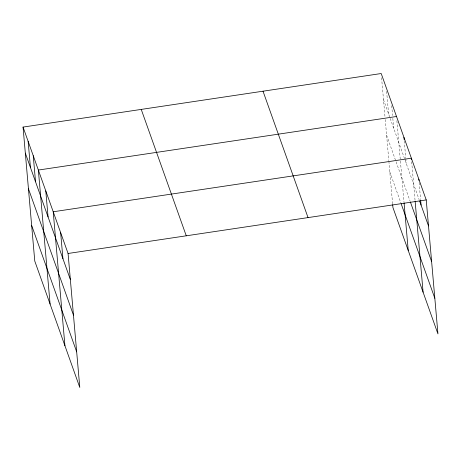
<?xml version="1.0" encoding="UTF-8"?>
<svg xmlns="http://www.w3.org/2000/svg" width="461" height="461" viewBox="0 0 461 461"><rect width="100%" height="100%" fill="white"/><g stroke="black" fill="none" stroke-linecap="round" stroke-linejoin="round"><path stroke-width="0.35" stroke-dasharray="2.31 1.73" d="M383.483 99.564L389.977 117.797M390.208 118.448L419.158 199.722M386.6 135.188L410.296 201.711M389.81 171.895L400.943 203.151M419.107 182.585L420.582 199.475M411.679 161.73L415.084 200.639M404.251 140.876L405.726 157.766M405.789 158.469L406.222 163.396M396.881 120.724L400.35 160.353M400.413 161.062L404.009 202.166M391.717 105.696L392.582 115.544M392.83 118.362L393.688 128.216M386.618 91.37L388.588 113.89M381.575 77.748L384.981 116.662M385.229 119.514L388.825 160.601M388.888 161.304L392.616 203.958"/><path stroke-width="0.69" d="M23.05 127.08L68.072 253.481L79.793 387.476L34.771 261.076L23.05 127.08L381.207 73.524L426.229 199.924L437.95 333.92L392.928 207.519L392.68 204.672M396.512 116.5L38.355 170.057L50.082 304.053M68.072 253.481L426.229 199.924M419.637 201.071L428.505 225.959M410.532 202.385L431.623 261.589M401.174 203.802L434.832 298.29M263.012 91.197L308.034 217.598M141.239 109.407L186.261 235.807M25.326 153.121L70.349 279.516M28.444 188.745L73.466 315.145M31.659 225.452L76.676 351.852M418.801 179.064L418.922 180.476M420.645 200.178L421.077 205.105M411.494 159.615L411.368 158.209L53.217 211.766L64.938 345.767M415.142 201.348L423.094 292.205M403.94 137.355L404.124 139.464M404.072 202.869L408.239 250.496M60.645 232.621L62.921 258.661M45.783 190.912L48.065 216.952M33.255 155.732L35.532 181.772M28.15 141.406L30.432 167.447"/></g></svg>
